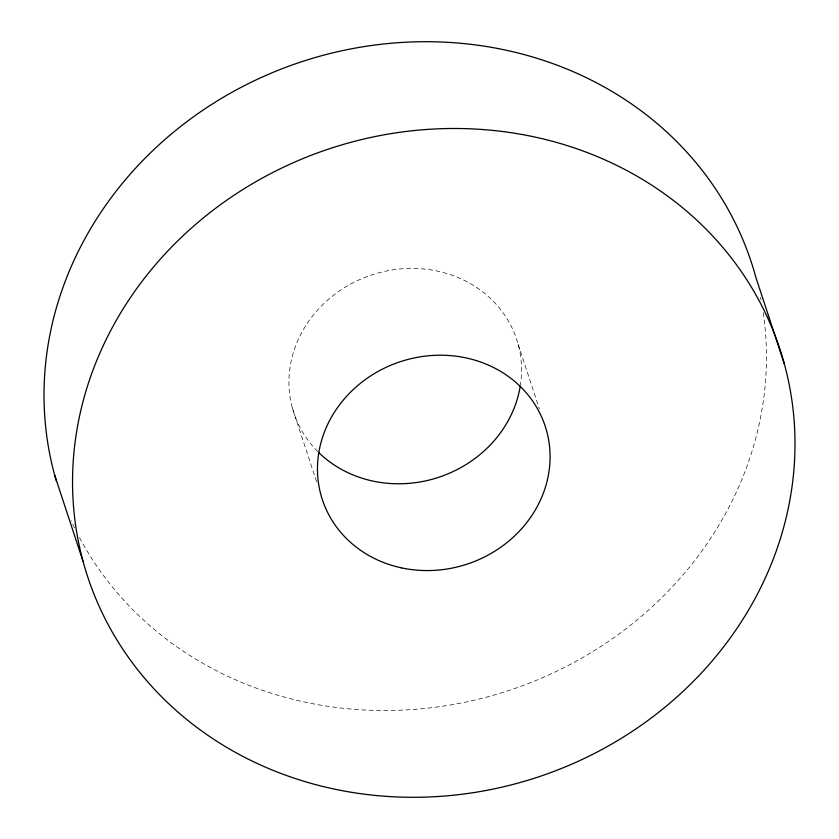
<?xml version="1.0" encoding="UTF-8"?>
<svg xmlns="http://www.w3.org/2000/svg" width="839" height="839" viewBox="0 0 839 839"><rect width="100%" height="100%" fill="white"/><g stroke="black" fill="none" stroke-linecap="round" stroke-linejoin="round"><path stroke-width="0.63" stroke-dasharray="4.2 3.15" d="M518.124 344.284L539.32 408.74M292.339 407.943L316.796 482.32M760.564 297.31A364.346 331.006 -18.2 0 1 761.067 299.859M763.228 312.685A364.346 331.006 -18.2 0 1 507.773 690.843A364.346 331.006 -18.2 0 1 78.688 536.058M74.514 527.825A364.346 331.006 -18.2 0 1 71.137 520.652M317.74 451.56A117.313 106.584 -18.2 0 1 371.876 274.877A117.313 106.584 -18.2 0 1 520.453 384.786"/><path stroke-width="1.26" d="M784.371 364.032A364.346 331.006 -18.2 0 0 183.154 235.654A364.346 331.006 -18.2 0 0 333.775 788.975A364.346 331.006 -18.2 0 0 784.371 364.032L755.834 277.258A364.346 331.006 -18.2 0 0 314.824 57.639A364.346 331.006 -18.2 0 0 56.412 481.229M54.629 474.968L83.166 561.742M520.253 386.066A117.313 106.584 -18.2 0 1 438.587 477.339A117.313 106.584 -18.2 0 1 318.663 452.473M401.566 567.888A117.313 106.584 -18.2 0 0 546.661 431.057A117.313 106.584 -18.2 0 0 353.072 389.716A117.313 106.584 -18.2 0 0 401.566 567.888"/></g></svg>
